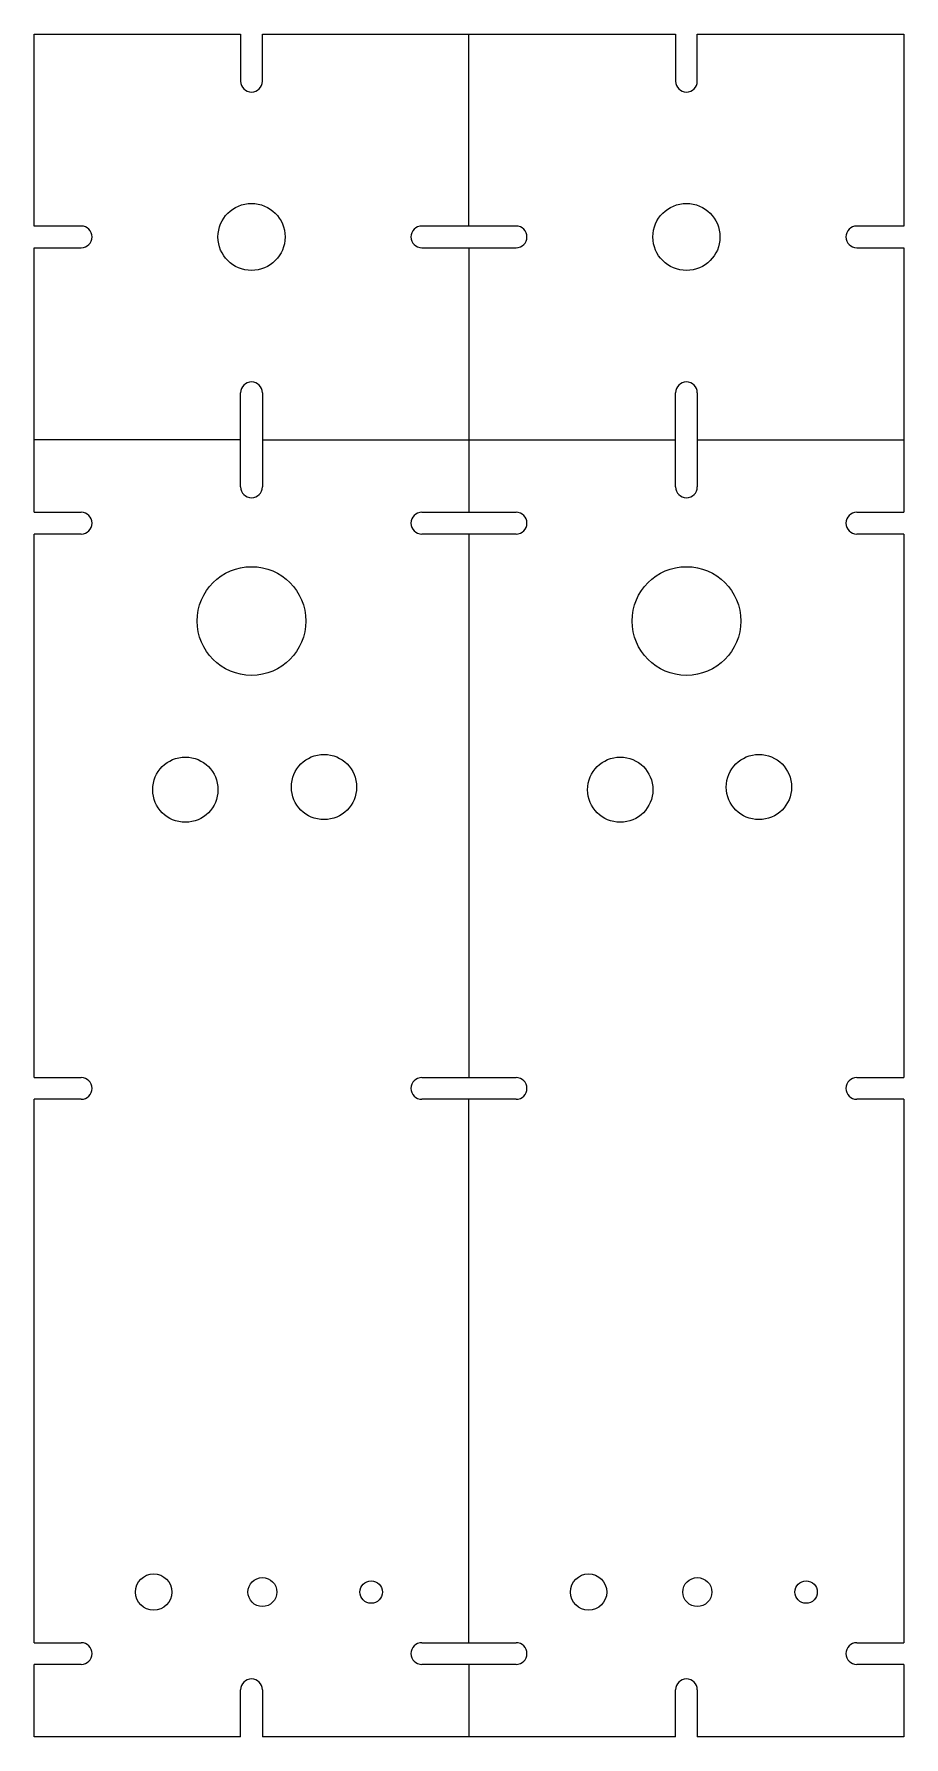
# Model space of a CAD drawing. Header units: millimetres. Extents: x -29 to 211, y -316 to 154.
import ezdxf

# ---------------------------------------------------------------- set-up
doc = ezdxf.new("R2010")
doc.units = ezdxf.units.MM

msp = doc.modelspace()

# ---------------------------------------------------------------- linework, layer by layer
at = {"color": 7, "linetype": 'Continuous', "lineweight": 25}
for p, q in [((-28.79, 153.55), (28.21, 153.55)), ((-28.79, 100.55), (-28.79, 153.55)), ((28.21, 153.55), (28.21, 140.55)), ((34.21, 140.55), (34.21, 153.55)), ((34.21, 153.55), (148.21, 153.55)), ((91.21, 100.55), (91.21, 153.55)), ((148.21, 153.55), (148.21, 140.55)), ((154.21, 140.55), (154.21, 153.55)), ((154.21, 153.55), (211.21, 153.55)), ((211.21, 153.55), (211.21, 100.55)), ((-15.79, 100.55), (-28.79, 100.55)), ((104.21, 100.55), (78.21, 100.55)), ((211.21, 100.55), (198.21, 100.55)), ((-28.79, 21.55), (-28.79, 94.55)), ((-28.79, 94.55), (-15.79, 94.55)), ((78.21, 94.55), (104.21, 94.55)), ((91.21, 94.55), (91.21, 21.55)), ((198.21, 94.55), (211.21, 94.55)), ((211.21, 94.55), (211.21, 21.55)), ((28.21, 28.55), (28.21, 54.55)), ((34.21, 54.55), (34.21, 28.55)), ((148.21, 28.55), (148.21, 54.55)), ((154.21, 54.55), (154.21, 28.55)), ((28.21, 41.55), (-28.79, 41.55)), ((34.21, 41.55), (148.21, 41.55)), ((154.21, 41.55), (211.21, 41.55)), ((-28.79, 21.55), (-15.79, 21.55)), ((78.21, 21.55), (104.21, 21.55)), ((198.21, 21.55), (211.21, 21.55)), ((-15.79, 15.55), (-28.79, 15.55)), ((-28.79, -134.45), (-28.79, 15.55)), ((104.21, 15.55), (78.21, 15.55)), ((91.21, 15.55), (91.21, -134.45)), ((211.21, 15.55), (198.21, 15.55)), ((211.21, 15.55), (211.21, -134.45)), ((-28.79, -134.45), (-15.79, -134.45)), ((78.21, -134.45), (104.21, -134.45)), ((198.21, -134.45), (211.21, -134.45)), ((-15.79, -140.45), (-28.79, -140.45)), ((-28.79, -290.45), (-28.79, -140.45)), ((104.21, -140.45), (78.21, -140.45)), ((91.21, -290.45), (91.21, -140.45)), ((211.21, -140.45), (198.21, -140.45)), ((211.21, -140.45), (211.21, -290.45)), ((-28.79, -290.45), (-15.79, -290.45)), ((78.21, -290.45), (104.21, -290.45)), ((198.21, -290.45), (211.21, -290.45)), ((-28.79, -316.45), (-28.79, -296.45)), ((-15.79, -296.45), (-28.79, -296.45)), ((104.21, -296.45), (78.21, -296.45)), ((91.21, -296.45), (91.21, -316.45)), ((211.21, -296.45), (198.21, -296.45)), ((211.21, -296.45), (211.21, -316.45)), ((28.21, -316.45), (28.21, -303.45)), ((34.21, -303.45), (34.21, -316.45)), ((148.21, -316.45), (148.21, -303.45)), ((154.21, -303.45), (154.21, -316.45)), ((28.21, -316.45), (-28.79, -316.45)), ((148.21, -316.45), (34.21, -316.45)), ((211.21, -316.45), (154.21, -316.45))]:
    msp.add_line(p, q, dxfattribs=at)
for centre, radius in [((31.21, 97.55), 9.25), ((151.21, 97.55), 9.25), ((31.21, -8.45), 15), ((151.21, -8.45), 15), ((12.95, -55), 9), ((51.21, -54.27), 9), ((132.95, -55), 9), ((171.21, -54.27), 9), ((4.21, -276.45), 5), ((34.21, -276.45), 4), ((124.21, -276.45), 5), ((154.21, -276.45), 4), ((64.21, -276.45), 3.1), ((184.21, -276.45), 3.1)]:
    msp.add_circle(centre, radius, dxfattribs=at)
for centre, start, end in [((31.21, 140.55), 180, 0), ((151.21, 140.55), 180, 0), ((-15.79, 97.55), 270, 90), ((78.21, 97.55), 90, 270), ((104.21, 97.55), 270, 90), ((198.21, 97.55), 90, 270), ((31.21, 54.55), 0, 180), ((151.21, 54.55), 0, 180), ((31.21, 28.55), 180, 0), ((151.21, 28.55), 180, 0), ((-15.79, 18.55), 270, 90), ((78.21, 18.55), 90, 270), ((104.21, 18.55), 270, 90), ((198.21, 18.55), 90, 270), ((-15.79, -137.45), 270, 90), ((78.21, -137.45), 90, 270), ((104.21, -137.45), 270, 90), ((198.21, -137.45), 90, 270), ((-15.79, -293.45), 270, 90), ((78.21, -293.45), 90, 270), ((104.21, -293.45), 270, 90), ((198.21, -293.45), 90, 270), ((31.21, -303.45), 0, 180), ((151.21, -303.45), 0, 180)]:
    msp.add_arc(centre, 3, start, end, dxfattribs=at)

doc.saveas('drawing.dxf')
